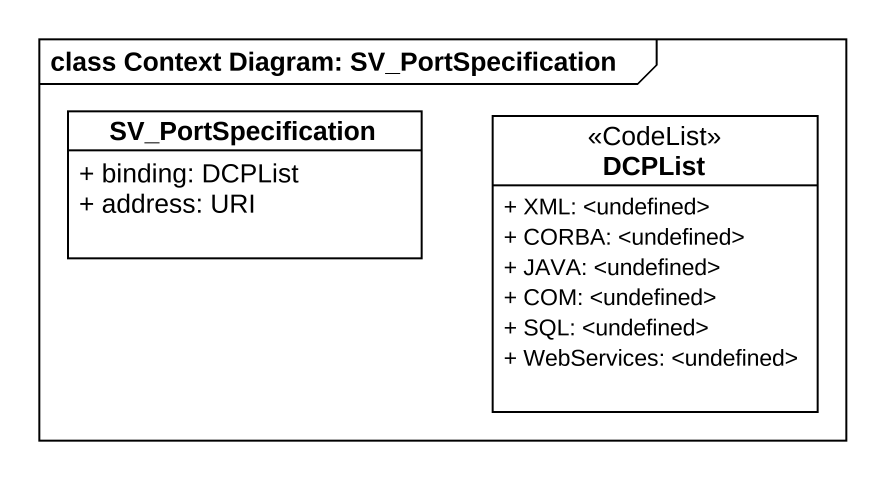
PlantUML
@startuml
mainframe class Context Diagram: SV_PortSpecification
hide circle
hide empty members
skinparam classAttributeIconSize 0
class SV_PortSpecification {
  + binding: DCPList
  + address: URI
}
class DCPList <<CodeList>> {
  + XML: <undefined>
  + CORBA: <undefined>
  + JAVA: <undefined>
  + COM: <undefined>
  + SQL: <undefined>
  + WebServices: <undefined>
}
@enduml
